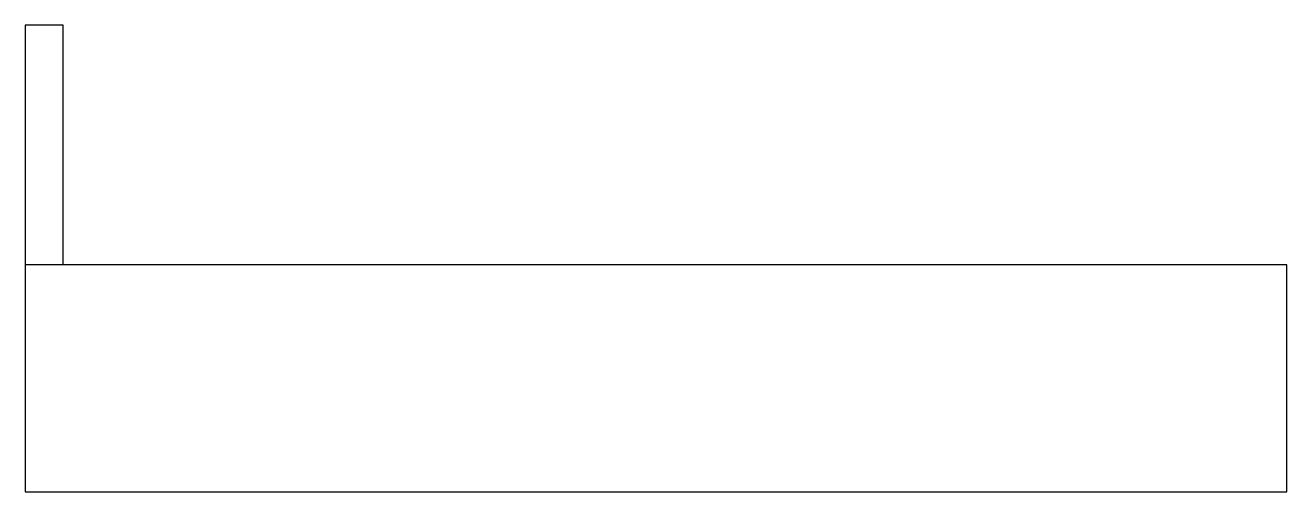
# Model space of a CAD drawing. Header units: millimetres. Extents: x -50 to 50, y 0 to 37.
import ezdxf

# ---------------------------------------------------------------- set-up
doc = ezdxf.new("R2010")
doc.units = ezdxf.units.MM
doc.layers.get('0').update_dxf_attribs({"linetype": 'CONTINUOUS'})

msp = doc.modelspace()

# ---------------------------------------------------------------- linework, layer by layer
for points in [[(-50, 0), (50, 0), (50, 18), (-47, 18), (-47, 37), (-50, 37)], [(50, 18), (-50, 18), (-50, 0), (50, 0)]]:
    msp.add_lwpolyline(points, close=True)

doc.saveas('drawing.dxf')
